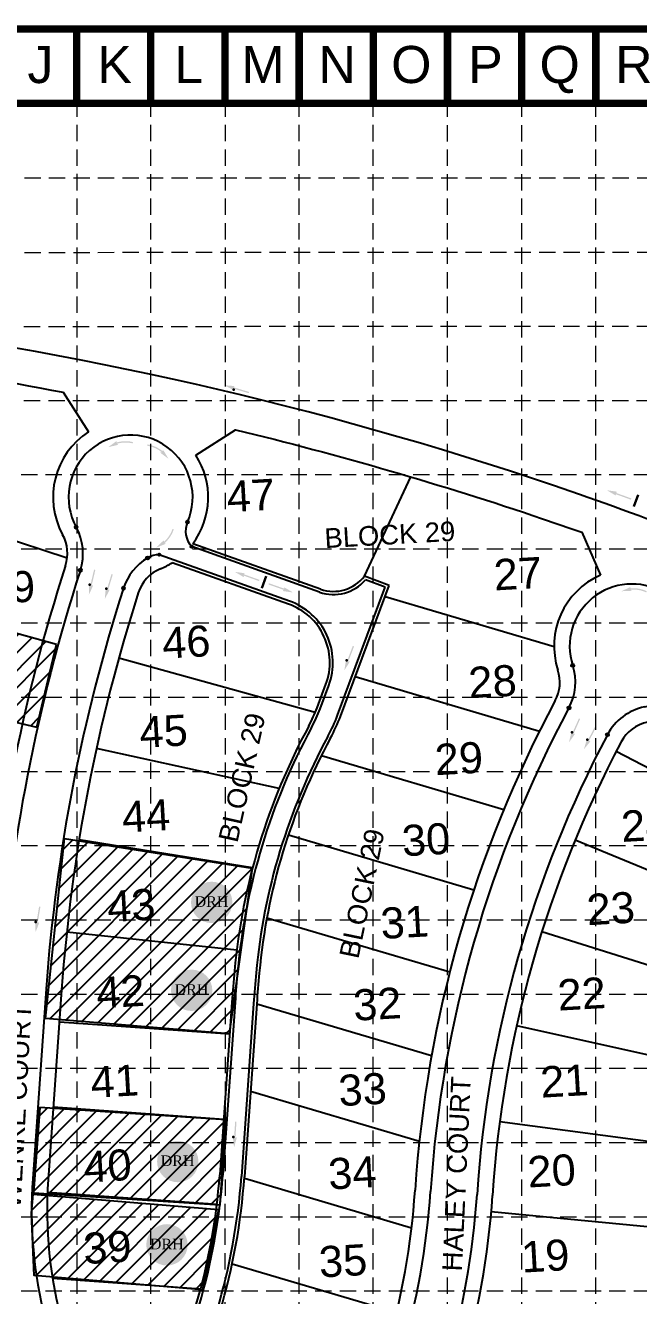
# Model space of a CAD drawing. Header units: feet. Extents: x 7707 to 9528, y 2602 to 5512.
# Drawn here: x 8178 to 8553, y 4735 to 5512 of the extents above; entities that cross this region are included whole.
import ezdxf
from ezdxf.enums import TextEntityAlignment as Align

# ---------------------------------------------------------------- set-up
doc = ezdxf.new("R2010")
doc.units = ezdxf.units.FT
doc.header["$LTSCALE"] = 0.4
doc.header["$MEASUREMENT"] = 0
doc.linetypes.add('HIDDEN', pattern=[0.375, 0.25, -0.125])
for name, color, linetype in [('1 LOT NUMBER', 7, 'Continuous'), ('BASE', 7, 'Continuous'), ('grid', 254, 'HIDDEN'), ('LEGEND', 7, 'Continuous'), ('LOT NUM', 7, 'Continuous'), ('LOTLINE', 7, 'Continuous'), ('PAVING', 7, 'Continuous'), ('ROW', 7, 'Continuous'), ('SODDED LOT', 2, 'Continuous')]:
    doc.layers.add(name, color=color, linetype=linetype)
doc.styles.add('DRHorton', font='dutcheb.ttf')
doc.styles.get("Standard").update_dxf_attribs({"font": 'ARIAL.TTF'})

# ---------------------------------------------------------------- blocks, each defined once
blk = doc.blocks.new('DRHorton')
h = blk.add_hatch(color=1)
h.paths.add_polyline_path([(78.69822540696084, 25.78470422915278, 1), (40.43404856909645, 25.78470422915278, 1)])
h.paths.add_polyline_path([(42.32948281545312, 17.90510793809595), (76.50029822822269, 17.90510793809595), (76.50029822822269, 34.86907338622756), (42.32948281545312, 34.86907338622756)], flags=24)
at = {"layer": 'BASE', "color": 176, "style": 'DRHorton'}
blk.add_text('DRH', height=9.814143575853077, dxfattribs=at).set_placement((59.39083912051757, 21.64263810623019), align=Align.CENTER)

msp = doc.modelspace()

# ---------------------------------------------------------------- hatches: boundary and pattern name
at = {"layer": 'PAVING', "linetype": 'Continuous', "lineweight": 30, "extrusion": (0, 0, -1)}
h = msp.add_hatch(color=256, dxfattribs=at)
edge = h.paths.add_edge_path()
edge.add_line((-8305.768541192223, 5291.435361192971), (-8305.104622420213, 5291.030139975551))
edge.add_line((-8305.10462242021, 5291.03013997555), (-8314.742830896366, 5288.165785482755))
edge.add_line((-8314.742830896368, 5288.165785482755), (-8314.506375893101, 5287.383649385769))
edge.add_line((-8314.506375893101, 5287.383649385769), (-8304.871998465329, 5290.246791941173))
edge.add_line((-8304.871998465329, 5290.246791941174), (-8305.224870912938, 5289.646701662149))
edge.add_line((-8305.224870912938, 5289.646701662148), (-8305.225171832653, 5289.645015473035))
edge.add_ellipse((-8304.725181618624, 5289.746749981481), major_axis=(-0.5099599384519004, -0.1515415560919737), ratio=0.285714285714286, start_angle=342.8173277777778, end_angle=484.7269333333335)
edge.add_line((-8304.399089552973, 5289.713328325623), (-8304.400301051684, 5289.713312350143))
edge.add_line((-8304.400301051684, 5289.713312350143), (-8299.48778090151, 5292.298653732352))
edge.add_line((-8299.487780901509, 5292.298653732352), (-8305.023469589412, 5291.823339879959))
edge.add_line((-8305.023469589412, 5291.823339879958), (-8305.022425388548, 5291.824572770657))
edge.add_ellipse((-8305.285854753181, 5291.617732370301), major_axis=(-0.5099599384519004, -0.1515415560919737), ratio=0.2857142857142857, start_angle=234.1684722222222, end_angle=374.4967194444445)
edge.add_line((-8305.768740124198, 5291.434542597319), (-8305.768541192223, 5291.435361192971))
edge.add_line((-8305.768541192223, 5291.435361192971), (-8305.768541192223, 5291.435361192971))
at = {"layer": 'PAVING', "linetype": 'Continuous', "lineweight": 30}
h = msp.add_hatch(color=256, dxfattribs=at)
edge = h.paths.add_edge_path()
edge.add_line((8233.84365348132, 5255.675322012403), (8228.439825895577, 5254.380793957029))
edge.add_line((8228.439825895575, 5254.380793957029), (8232.912074517932, 5257.665311787376))
edge.add_line((8232.912074517933, 5257.665311787376), (8232.911549938643, 5257.666188758248))
edge.add_ellipse((8233.238991169328, 5257.681527911485), major_axis=(0.4818255218534134, 0.2255397226448281), ratio=0.285714285714286, start_angle=-17.182672222222322, end_angle=124.7269333333333, ccw=False)
edge.add_line((8233.718348518929, 5257.856332580277), (8233.71984321788, 5257.854052327039))
edge.add_line((8233.719843217881, 5257.85405232704), (8233.461935122621, 5257.208886985752))
edge.add_line((8233.46193512262, 5257.208886985751), (8233.463383738983, 5257.219116727784))
edge.add_arc((8239.087111820478, 5238.643230350131), 19.40850000000068, 76.43507538196292, 106.8433448264073, ccw=False)
edge.add_line((8243.6393178271, 5257.510325815718), (8243.447693012493, 5256.716116222388))
edge.add_arc((8239.087111820478, 5238.643230350131), 18.59150000000066, 76.43507538196285, 106.5108809375184)
edge.add_line((8233.80345535088, 5256.468124362756), (8233.804692593716, 5256.467634468295))
edge.add_line((8233.804692593714, 5256.467634468296), (8234.519272549454, 5256.168244917534))
edge.add_line((8234.519272549453, 5256.168244917533), (8234.521457246008, 5256.167282429505))
edge.add_ellipse((8234.071102992837, 5255.914462655688), major_axis=(0.4818255218534134, 0.2255397226448281), ratio=0.2857142857142856, start_angle=-125.83152777777792, end_angle=14.496719444444523, ccw=False)
edge.add_line((8233.841284619984, 5255.670820552501), (8233.842494481658, 5255.674306174198))
h = msp.add_hatch(color=256, dxfattribs=at)
edge = h.paths.add_edge_path()
edge.add_line((8260.847790152697, 5250.604349679803), (8265.337433015251, 5247.330380048613))
edge.add_line((8265.337433015251, 5247.330380048614), (8262.473326667458, 5252.08271047395))
edge.add_line((8262.47332666746, 5252.082710473949), (8262.474256318466, 5252.083433452779))
edge.add_ellipse((8262.177927038554, 5252.223583397626), major_axis=(-0.3579471941559029, 0.3935705860400858), ratio=0.285714285714286, start_angle=235.2730666666667, end_angle=377.1826722222223)
edge.add_line((8261.802736324462, 5252.569375342166), (8261.800341529553, 5252.567889739052))
edge.add_line((8261.800341529553, 5252.56788973905), (8261.790236784911, 5251.873105231622))
edge.add_line((8261.790236784911, 5251.873105231623), (8261.792885456454, 5251.883114444295))
edge.add_arc((8249.454560959342, 5236.901271405002), 19.4085000000007, 410.5267742156472, 440.9350436600917)
edge.add_line((8252.512450339513, 5256.067366034522), (8252.383728517192, 5255.260570121852))
edge.add_arc((8249.454560959342, 5236.901271405002), 18.59150000000067, 410.8592381045361, 440.93504366009165, ccw=False)
edge.add_line((8261.190031672033, 5251.32079287423), (8261.18865584069, 5251.320787292752))
edge.add_line((8261.18865584069, 5251.320787292752), (8260.414023097677, 5251.319358734574))
edge.add_line((8260.41402309768, 5251.319358734574), (8260.411551980511, 5251.319383277536))
edge.add_ellipse((8260.729954160523, 5250.912742350987), major_axis=(-0.3579471941559029, 0.3935705860400858), ratio=0.2857142857142857, start_angle=345.5032805555555, end_angle=485.8315277777779)
edge.add_line((8260.848330927556, 5250.599429565003), (8260.848555399338, 5250.603112354895))
h = msp.add_hatch(color=256, dxfattribs=at)
edge = h.paths.add_edge_path()
edge.add_line((8539.281945893894, 5225.058433539965), (8538.96260269315, 5225.68041738667))
edge.add_line((8538.962602693151, 5225.680417386669), (8548.414853311462, 5222.252091986197))
edge.add_line((8548.414853311462, 5222.252091986198), (8548.694601851188, 5223.019741953742))
edge.add_line((8548.694601851188, 5223.019741953742), (8539.24226098406, 5226.448097021543))
edge.add_line((8539.24226098406, 5226.448097021543), (8539.929158593988, 5226.812502103532))
edge.add_line((8539.929158593988, 5226.81250210353), (8539.931169776151, 5226.813457444436))
edge.add_ellipse((8539.459937036854, 5227.024825535611), major_axis=(0.5001278452468373, -0.1813728478508894), ratio=0.2857142857142855, start_angle=345.5032805555555, end_angle=485.8315277777779)
edge.add_line((8539.209173553676, 5227.246851778893), (8539.20906260546, 5227.244820501062))
edge.add_line((8539.20906260546, 5227.244820501062), (8533.709956970411, 5228.047518439408))
edge.add_line((8533.709956970411, 5228.047518439407), (8538.462940788682, 5225.17496161486))
edge.add_line((8538.462940788682, 5225.174961614861), (8538.462328493188, 5225.176073435821))
edge.add_ellipse((8538.789824588333, 5225.190192431161), major_axis=(0.5001278452468373, -0.1813728478508894), ratio=0.2857142857142858, start_angle=235.2730666666667, end_angle=377.1826722222223)
edge.add_line((8539.28293946173, 5225.059128186253), (8539.281945893894, 5225.058433539966))
edge.add_line((8539.281945893894, 5225.058433539965), (8539.281945893894, 5225.058433539965))
edge.add_line((8539.281945893894, 5225.058433539965), (8539.281945893894, 5225.058433539965))
h = msp.add_hatch(color=256, dxfattribs=at)
edge = h.paths.add_edge_path()
edge.add_line((8261.839788269699, 5196.839006049309), (8257.864560559543, 5192.956551982032))
edge.add_line((8257.864560559545, 5192.95655198203), (8263.027178355864, 5194.990243213306))
edge.add_line((8263.027178355862, 5194.990243213306), (8263.027724204085, 5194.989205950622))
edge.add_ellipse((8263.215219402586, 5195.258089939947), major_axis=(0.4476352623519558, 0.2874833419506541), ratio=0.2857142857142859, start_angle=235.2730666666667, end_angle=377.1826722222223)
edge.add_line((8263.618610529558, 5195.570525116465), (8263.617624220307, 5195.57304882589))
edge.add_line((8263.617624220307, 5195.573048825891), (8262.934135905674, 5195.698635402343))
edge.add_line((8262.934135905674, 5195.698635402343), (8262.943551824155, 5195.694407318653))
edge.add_arc((8250.223131921703, 5210.353220018025), 19.4085000000007, 310.9503349107741, 341.3586043552186)
edge.add_line((8268.613417527678, 5204.149409403997), (8267.839279278951, 5204.410558640409))
edge.add_arc((8250.223131921703, 5210.353220018025), 18.59150000000067, 311.28279879966294, 341.3586043552185, ccw=False)
edge.add_line((8262.489359201567, 5196.382409713366), (8262.48968188982, 5196.383736950228))
edge.add_line((8262.48968188982, 5196.383736950229), (8262.617014165493, 5197.147820564565))
edge.add_line((8262.617014165495, 5197.147820564565), (8262.617479680996, 5197.150275433683))
edge.add_ellipse((8262.163535057398, 5196.903960452217), major_axis=(0.4476352623519558, 0.2874833419506541), ratio=0.2857142857142857, start_angle=345.5032805555555, end_angle=485.8315277777779)
edge.add_line((8261.834894886264, 5196.839357061741), (8261.838489011488, 5196.838523039085))
h = msp.add_hatch(color=256, dxfattribs=at)
edge = h.paths.add_edge_path()
edge.add_line((8218.973401561168, 5169.92231752664), (8218.291680526048, 5169.5483005884))
edge.add_line((8218.291680526048, 5169.5483005884), (8220.599884422376, 5179.334420562429))
edge.add_line((8220.599884422374, 5179.334420562429), (8219.803683772885, 5179.518286640509))
edge.add_line((8219.803683772885, 5179.51828664051), (8217.496435005236, 5169.735826223422))
edge.add_line((8217.496435005236, 5169.735826223421), (8217.151153739731, 5170.340302295705))
edge.add_line((8217.151153739731, 5170.340302295705), (8217.14989154815, 5170.341525479714))
edge.add_ellipse((8216.98950124063, 5169.85715460865), major_axis=(0.122137256454023, 0.5177900594153406), ratio=0.2857142857142859, start_angle=342.8173277777778, end_angle=484.7269333333335)
edge.add_line((8216.798335406258, 5169.590867744835), (8216.798636773916, 5169.5917489721))
edge.add_line((8216.798636773916, 5169.5917489721), (8216.599138663343, 5164.044126798991))
edge.add_line((8216.599138663341, 5164.044126798992), (8218.939345961784, 5169.083046489137))
edge.add_line((8218.939345961782, 5169.083046489137), (8218.9399829817, 5169.081704135921))
edge.add_ellipse((8218.891541448238, 5169.413112385877), major_axis=(0.122137256454023, 0.5177900594153406), ratio=0.2857142857142856, start_angle=234.1684722222222, end_angle=374.4967194444445)
edge.add_line((8218.972757074358, 5169.923152448357), (8218.973401561168, 5169.922317526639))
edge.add_line((8218.973401561168, 5169.92231752664), (8218.973401561168, 5169.92231752664))
h = msp.add_hatch(color=256, dxfattribs=at)
edge = h.paths.add_edge_path()
edge.add_line((8229.084331835573, 5167.27622231802), (8228.380883270056, 5166.944881974964))
edge.add_line((8228.380883270056, 5166.944881974963), (8231.288520070124, 5176.570068562409))
edge.add_line((8231.288520070124, 5176.570068562407), (8230.505249439988, 5176.802691182678))
edge.add_line((8230.505249439986, 5176.802691182678), (8227.598800003612, 5167.181130542485))
edge.add_line((8227.59880000361, 5167.181130542485), (8227.291392067811, 5167.805942383725))
edge.add_line((8227.291392067811, 5167.805942383726), (8227.290280102437, 5167.807130837714))
edge.add_ellipse((8227.100308328212, 5167.33357948459), major_axis=(0.1538536755040704, 0.5092671855897475), ratio=0.2857142857142858, start_angle=342.8173277777778, end_angle=484.7269333333335)
edge.add_line((8226.89307608716, 5167.079595518648), (8226.893643199528, 5167.08054271744))
edge.add_line((8226.893643199528, 5167.08054271744), (8226.351971218888, 5161.555711995939))
edge.add_line((8226.351971218888, 5161.555711995938), (8228.998709479363, 5166.440732567184))
edge.add_line((8228.998709479365, 5166.440732567184), (8228.999225843087, 5166.439256138416))
edge.add_ellipse((8228.971325467475, 5166.773021872679), major_axis=(0.1538536755040704, 0.5092671855897475), ratio=0.2857142857142858, start_angle=234.1684722222222, end_angle=374.4967194444445)
edge.add_line((8229.083857291562, 5167.277078812518), (8229.084331835573, 5167.27622231802))
edge.add_line((8229.084331835573, 5167.27622231802), (8229.084331835573, 5167.27622231802))
h = msp.add_hatch(color=256, dxfattribs=at)
edge = h.paths.add_edge_path()
edge.add_line((8312.232302757318, 5176.886799980542), (8311.589856724464, 5176.610973162562))
edge.add_line((8311.589856724464, 5176.610973162562), (8321.059049414856, 5173.229506296621))
edge.add_line((8321.059049414856, 5173.229506296622), (8320.785414526239, 5172.459665741194))
edge.add_line((8320.78541452624, 5172.459665741193), (8311.316316685861, 5175.841137943306))
edge.add_line((8311.31631668586, 5175.841137943307), (8311.613359778321, 5175.122623537279))
edge.add_line((8311.613359778323, 5175.122623537278), (8311.61428495529, 5175.120579541897))
edge.add_ellipse((8311.116432738609, 5175.257983914924), major_axis=(0.5010056648800824, -0.1789338530242032), ratio=0.2857142857142855, start_angle=-125.83152777777792, end_angle=14.496719444444523, ccw=False)
edge.add_line((8310.781693745335, 5175.246679275617), (8310.78295345802, 5175.248317865025))
edge.add_line((8310.78295345802, 5175.248317865027), (8306.03350436465, 5178.134111269059))
edge.add_line((8306.033504364652, 5178.134111269057), (8311.526904274675, 5177.318964881715))
edge.add_line((8311.526904274673, 5177.318964881715), (8311.525750872954, 5177.318461109694))
edge.add_ellipse((8311.769139159262, 5177.098881531261), major_axis=(0.5010056648800824, -0.1789338530242032), ratio=0.2857142857142858, start_angle=-17.182672222222322, end_angle=124.7269333333333, ccw=False)
edge.add_line((8312.232680817846, 5176.885646281822), (8312.23230275732, 5176.886799980544))
edge.add_line((8312.232302757318, 5176.886799980542), (8312.232302757318, 5176.886799980542))
edge.add_line((8312.232302757318, 5176.886799980542), (8312.232302757318, 5176.886799980542))
h = msp.add_hatch(color=256, dxfattribs=at)
edge = h.paths.add_edge_path()
edge.add_line((8335.943025377614, 5168.45994756554), (8336.267316812351, 5167.840590253901))
edge.add_line((8336.267316812351, 5167.8405902539), (8326.78793689097, 5171.193414680177))
edge.add_line((8326.78793689097, 5171.193414680178), (8326.514396852366, 5170.423579460923))
edge.add_line((8326.514396852368, 5170.423579460923), (8335.993681923734, 5167.070749698473))
edge.add_line((8335.993681923734, 5167.070749698474), (8335.309713753775, 5166.700862069682))
edge.add_line((8335.309713753777, 5166.70086206968), (8335.307744506825, 5166.699848051311))
edge.add_ellipse((8335.780647180789, 5166.492243012017), major_axis=(-0.5015577616403999, 0.1773804153177363), ratio=0.2857142857142856, start_angle=345.5032805555555, end_angle=485.8315277777779)
edge.add_line((8336.03317255172, 5166.272222727674), (8336.033257002982, 5166.274285186627))
edge.add_line((8336.033257002982, 5166.274285186628), (8341.538616404543, 5165.515474509205))
edge.add_line((8341.538616404541, 5165.515474509206), (8336.762934024811, 5168.350028486898))
edge.add_line((8336.762934024811, 5168.350028486897), (8336.763487090513, 5168.34888872208))
edge.add_ellipse((8336.436113930962, 5168.332159598391), major_axis=(-0.5015577616403999, 0.1773804153177363), ratio=0.2857142857142858, start_angle=235.2730666666667, end_angle=377.1826722222223)
edge.add_line((8335.94196994469, 5168.459288909256), (8335.943025377612, 5168.459947565539))
edge.add_line((8335.943025377614, 5168.45994756554), (8335.943025377614, 5168.45994756554))
edge.add_line((8335.943025377614, 5168.45994756554), (8335.943025377614, 5168.45994756554))
h = msp.add_hatch(color=256, dxfattribs=at)
edge = h.paths.add_edge_path()
edge.add_line((8548.128275513844, 5166.469865881325), (8542.574403445738, 5166.289764241844))
edge.add_line((8542.574403445738, 5166.289764241843), (8547.61632672292, 5168.606683191882))
edge.add_line((8547.616326722922, 5168.606683191882), (8547.615935248221, 5168.607643645505))
edge.add_ellipse((8547.939760751682, 5168.556750694297), major_axis=(0.5173651269848132, 0.1239246762352371), ratio=0.2857142857142861, start_angle=-17.182672222222322, end_angle=124.7269333333333, ccw=False)
edge.add_line((8548.444494628367, 5168.631475888018), (8548.445543710262, 5168.628975699735))
edge.add_line((8548.445543710262, 5168.628975699736), (8548.063036427893, 5168.04892439454))
edge.add_line((8548.063036427891, 5168.048924394543), (8548.066470116171, 5168.058633373701))
edge.add_arc((8549.835502766879, 5148.730922807501), 19.40850000000069, 424.821345227641, 455.2296146720854, ccw=False)
edge.add_line((8558.092696745833, 5166.295336217432), (8557.745110616954, 5165.555962946844))
edge.add_arc((8549.835502766879, 5148.730922807501), 18.59150000000066, 424.821345227641, 454.8971507831965)
edge.add_line((8548.248395185577, 5167.254555328564), (8548.249544320237, 5167.253780217791))
edge.add_line((8548.249544320239, 5167.253780217794), (8548.889180926837, 5166.81677381289))
edge.add_line((8548.889180926833, 5166.81677381289), (8548.891134165779, 5166.815329648547))
edge.add_ellipse((8548.399104177499, 5166.658347859746), major_axis=(0.5173651269848132, 0.1239246762352371), ratio=0.2857142857142858, start_angle=-125.83152777777792, end_angle=14.496719444444523, ccw=False)
edge.add_line((8548.124942629456, 5166.465959177878), (8548.126829424094, 5166.469129880417))
h = msp.add_hatch(color=256, dxfattribs=at)
edge = h.paths.add_edge_path()
edge.add_line((8376.08975520367, 5123.385515552904), (8375.365391976338, 5123.102796545557))
edge.add_line((8375.365391976336, 5123.102796545556), (8378.919716543203, 5132.508258075167))
edge.add_line((8378.919716543203, 5132.50825807517), (8378.153978147833, 5132.79354177415))
edge.add_line((8378.153978147833, 5132.793541774148), (8374.60107392901, 5123.391585559993))
edge.add_line((8374.60107392901, 5123.391585559993), (8374.336860301099, 5124.035636442183))
edge.add_line((8374.336860301099, 5124.035636442182), (8374.335766884977, 5124.037012577093))
edge.add_ellipse((8374.114086417743, 5123.577449837856), major_axis=(0.1880702498783847, 0.4976480494392619), ratio=0.2857142857142859, start_angle=342.8173277777778, end_angle=484.7269333333335)
edge.add_line((8373.890090586641, 5123.338119695951), (8373.890503380599, 5123.338954552188))
edge.add_line((8373.890503380602, 5123.338954552188), (8372.975284085016, 5117.863712190475))
edge.add_line((8372.975284085014, 5117.863712190476), (8375.947454385025, 5122.55769552534))
edge.add_line((8375.947454385023, 5122.557695525338), (8375.947912468353, 5122.556282066544))
edge.add_ellipse((8375.942734071046, 5122.891171858399), major_axis=(0.1880702498783847, 0.4976480494392619), ratio=0.2857142857142856, start_angle=234.1684722222222, end_angle=374.4967194444445)
edge.add_line((8376.089224097133, 5123.386426806521), (8376.08975520367, 5123.385515552905))
edge.add_line((8376.08975520367, 5123.385515552904), (8376.08975520367, 5123.385515552904))
h = msp.add_hatch(color=256, dxfattribs=at)
edge = h.paths.add_edge_path()
edge.add_line((8513.95253458626, 5079.222382996317), (8513.212746854291, 5078.982911948614))
edge.add_line((8513.212746854293, 5078.982911948615), (8517.31602651827, 5088.162184828112))
edge.add_line((8517.316026518269, 5088.162184828112), (8516.568461752968, 5088.492168411189))
edge.add_line((8516.56846175297, 5088.492168411189), (8512.466806859944, 5079.316310901055))
edge.add_line((8512.466806859944, 5079.316310901055), (8512.241068544743, 5079.974834030764))
edge.add_line((8512.24106854474, 5079.974834030765), (8512.24005826031, 5079.976272304814))
edge.add_ellipse((8511.991638853558, 5079.530595288039), major_axis=(0.2171157448378487, 0.485679753553465), ratio=0.2857142857142859, start_angle=342.8173277777778, end_angle=484.7269333333335)
edge.add_line((8511.753907210496, 5079.30490359233), (8511.754368561682, 5079.305712628228))
edge.add_line((8511.754368561682, 5079.305712628229), (8510.51757204918, 5073.894035693054))
edge.add_line((8510.517572049179, 5073.894035693054), (8513.761620287027, 5078.404405352953))
edge.add_line((8513.761620287029, 5078.404405352952), (8513.761994143244, 5078.402967320209))
edge.add_ellipse((8513.776591433802, 5078.737578938668), major_axis=(0.2171157448378487, 0.485679753553465), ratio=0.2857142857142856, start_angle=234.1684722222222, end_angle=374.4967194444445)
edge.add_line((8513.952058191799, 5079.223324009545), (8513.952534586262, 5079.222382996318))
edge.add_line((8513.95253458626, 5079.222382996317), (8513.95253458626, 5079.222382996317))
h = msp.add_hatch(color=256, dxfattribs=at)
edge = h.paths.add_edge_path()
edge.add_line((8523.387578664158, 5074.726371067871), (8522.634233197148, 5074.532604558989))
edge.add_line((8522.634233197148, 5074.53260455899), (8527.29624973303, 5083.441661685938))
edge.add_line((8527.296249733032, 5083.441661685936), (8526.570639807578, 5083.817026630201))
edge.add_line((8526.570639807576, 5083.817026630202), (8521.910512533641, 5074.911596349584))
edge.add_line((8521.910512533641, 5074.911596349584), (8521.72573558679, 5075.582952317877))
edge.add_line((8521.725735586791, 5075.582952317876), (8521.724853854741, 5075.584295203473))
edge.add_ellipse((8521.449408257726, 5075.154795652912), major_axis=(0.2466698715017995, 0.471357586650842), ratio=0.2857142857142858, start_angle=342.8173277777778, end_angle=484.7269333333335)
edge.add_line((8521.198203792806, 5074.94420276134), (8521.198801227549, 5074.945202415719))
edge.add_line((8521.19880122755, 5074.94520241572), (8519.630403327013, 5069.619992729312))
edge.add_line((8519.63040332701, 5069.619992729313), (8523.14644505654, 5073.921726168128))
edge.add_line((8523.146445056544, 5073.921726168128), (8523.146812085211, 5073.920080357138))
edge.add_ellipse((8523.18202807051, 5074.253153656678), major_axis=(0.2466698715017995, 0.471357586650842), ratio=0.2857142857142855, start_angle=234.1684722222222, end_angle=374.4967194444445)
edge.add_line((8523.387132350219, 5074.727146299902), (8523.387578664158, 5074.726371067872))
edge.add_line((8523.387578664158, 5074.726371067871), (8523.387578664158, 5074.726371067871))
h = msp.add_hatch(color=256, dxfattribs=at)
edge = h.paths.add_edge_path()
edge.add_line((8185.971083790229, 4963.740797186525), (8185.316275791115, 4963.321441293711))
edge.add_line((8185.316275791114, 4963.321441293712), (8186.956675512381, 4973.241462629033))
edge.add_line((8186.956675512381, 4973.241462629032), (8186.149905579264, 4973.371012570057))
edge.add_line((8186.149905579263, 4973.371012570058), (8184.510219842193, 4963.454766831042))
edge.add_line((8184.510219842194, 4963.454766831042), (8184.124706187291, 4964.034514650031))
edge.add_line((8184.124706187291, 4964.034514650031), (8184.123407539077, 4964.035611883172))
edge.add_ellipse((8183.996173527525, 4963.54149482944), major_axis=(0.08680647132365367, 0.524870130161855), ratio=0.2857142857142858, start_angle=342.8173277777778, end_angle=484.7269333333335)
edge.add_line((8183.823471882675, 4963.262878251513), (8183.823788584657, 4963.263827561135))
edge.add_line((8183.823788584656, 4963.263827561135), (8184.000205940849, 4957.715376530386))
edge.add_line((8184.000205940851, 4957.715376530385), (8185.993914158315, 4962.901138214504))
edge.add_line((8185.993914158315, 4962.901138214505), (8185.994673503435, 4962.899856503494))
edge.add_ellipse((8185.92390915983, 4963.22722541298), major_axis=(0.08680647132365367, 0.524870130161855), ratio=0.2857142857142856, start_angle=234.1684722222222, end_angle=374.4967194444445)
edge.add_line((8185.970412487346, 4963.74159322684), (8185.971083790229, 4963.740797186526))
edge.add_line((8185.971083790229, 4963.740797186525), (8185.971083790229, 4963.740797186525))
h = msp.add_hatch(color=256, dxfattribs=at)
edge = h.paths.add_edge_path()
edge.add_line((8306.904342228796, 4832.3364982693), (8306.291886063855, 4831.857405073511))
edge.add_line((8306.291886063857, 4831.85740507351), (8306.991849446684, 4841.887748025226))
edge.add_line((8306.991849446682, 4841.887748025227), (8306.176470403052, 4841.940831801532))
edge.add_line((8306.176470403054, 4841.940831801532), (8305.476862673422, 4831.914314867434))
edge.add_line((8305.47686267342, 4831.914314867434), (8305.038522452942, 4832.455227183558))
edge.add_line((8305.03852245294, 4832.455227183556), (8305.037126348174, 4832.456197389235))
edge.add_ellipse((8304.956937420133, 4831.952302681319), major_axis=(0.037047757909704, 0.5307084544586469), ratio=0.2857142857142859, start_angle=342.8173277777778, end_angle=484.7269333333335)
edge.add_line((8304.81121065315, 4831.658675777648), (8304.811436650572, 4831.659650669442))
edge.add_line((8304.811436650569, 4831.659650669442), (8305.509006614038, 4826.152398521657))
edge.add_line((8305.50900661404, 4826.152398521657), (8307.006056885148, 4831.502710225906))
edge.add_line((8307.006056885146, 4831.502710225905), (8307.006933431827, 4831.501505628913))
edge.add_ellipse((8306.905687751598, 4831.820766181943), major_axis=(0.037047757909704, 0.5307084544586469), ratio=0.2857142857142857, start_angle=234.1684722222222, end_angle=374.4967194444445)
edge.add_line((8306.903599020297, 4832.337227631217), (8306.904342228796, 4832.336498269299))
edge.add_line((8306.904342228796, 4832.3364982693), (8306.904342228796, 4832.3364982693))
at = {"layer": 'SODDED LOT'}
h = msp.add_hatch(dxfattribs=at)
h.set_pattern_fill('ANSI31', color=256, scale=60, style=0)
h.set_pattern_definition([(45, (0, 0), (-5.303300858899106, 5.303300858899107), [])])
edge = h.paths.add_edge_path()
edge.add_line((8511.590008137951, 3563.256800619977), (8499.512452998933, 3556.671582073823))
edge.add_line((8499.512452998933, 3556.671582073823), (8500.06143624194, 3482.039084762042))
edge.add_arc((8452.011128836071, 3481.685635332674), 48.05160734353858, -77.10957300983142, 0.4214498601292007, ccw=False)
edge.add_line((8462.73082974125, 3434.845001468462), (8543.979790853962, 3437.04007431718))
edge.add_line((8543.979790853962, 3437.04007431718), (8557.155299777805, 3438.137614150768))
edge.add_line((8557.155299777805, 3438.137614150768), (8553.861413020957, 3544.049908079852))
edge.add_line((8553.861413020957, 3544.049908079852), (8547.273664909626, 3558.866654922541))
edge.add_line((8547.273664909626, 3558.866654922541), (8536.843059499628, 3563.805570536771))
edge.add_line((8536.843059499628, 3563.805570536771), (8511.590008137951, 3563.256800619977))
h.paths.add_polyline_path([(8440.771652435236, 3561.610497688053), (8445.712476219916, 3447.466675462434), (8457.241035414743, 3448.564215296021), (8471.514498123415, 3456.246966857305), (8486.33694407509, 3474.356326382299), (8486.885927318097, 3510.575038613832), (8486.33694407509, 3554.476509225105), (8479.749195963763, 3561.610497688053), (8462.181859199427, 3561.610497688053)])
h.paths.add_polyline_path([(8365.561468892029, 3558.866654922541), (8369.953309433706, 3445.271602613715), (8407.283915934397, 3448.564215296021), (8403.441058635726, 3558.317885005747)])
h.paths.add_polyline_path([(8253.02069154931, 3554.476509225105), (8255.21661182015, 3440.332686999486), (8330.426795363357, 3443.625299681792), (8326.034954821684, 3557.769115088954)])
h.paths.add_polyline_path([(8137.186027449748, 3551.1838965428), (8212.396210992956, 3553.927739308312), (8214.043148020788, 3439.235147165898), (8141.577867991423, 3437.04007431718)])
h.paths.add_polyline_path([(7991.157500905009, 3556.671582073823), (7980.177912252003, 3545.147441094983), (7980.177912252003, 3467.222337919352), (7992.255454689836, 3447.466675462434), (8007.626883884518, 3435.393771385256), (8035.075855517031, 3433.198698536538), (8102.600324462898, 3435.393771385256), (8100.40440419206, 3549.537593610875), (8057.035032823042, 3548.440053777288), (8021.900346593188, 3551.732666459593)])
h.paths.add_polyline_path([(8117.087306762948, 3695.26762029795), (8076.595477364305, 3693.604216674559), (8040.54109845634, 3695.26762029795), (8002.822674026723, 3700.257844805038), (7966.768295118755, 3711.901704261061), (7935.706065476928, 3722.436623422519), (7906.307881356749, 3736.852833614956), (7894.104863929729, 3734.634953025824), (7872.472234044712, 3686.39611157834), (7859.714530543414, 3642.593024490661), (7855.831753425832, 3620.41424587318), (7857.495798947483, 3611.542730335113), (7864.70667980955, 3604.334632057351), (7881.34716042843, 3599.344407550264), (8032.220858146899, 3581.601383292588), (8063.837773863007, 3579.93797285074), (8119.306038358877, 3581.046913145305)])
h.paths.add_polyline_path([(8381.660752093227, 3717.540636816851), (8306.56109424654, 3714.739491734319), (8284.703729625347, 3712.49857157722), (8262.846365004152, 3704.655354436597), (8238.18676372799, 3697.372369039865), (8231.461423698667, 3698.492825709186), (8233.70320794217, 3584.205952244742), (8385.583868168764, 3589.248017484374)])
h.paths.add_polyline_path([(8457.88131476285, 3706.896274593697), (8497.112475518228, 3708.016731263019), (8499.35425976173, 3592.049169385364), (8461.243978426919, 3591.488937641474)])
edge = h.paths.add_edge_path()
edge.add_line((8822.805678434655, 3572.716469485489), (8675.009820346193, 3568.188065924867))
edge.add_line((8675.009820346193, 3568.188065924867), (8664.250724234163, 3560.263368216849))
edge.add_line((8664.250724234163, 3560.263368216849), (8666.51580244772, 3490.073170984094))
edge.add_arc((8704.23792639932, 3491.290485716072), 37.74176056540794, 181.8483264730394, 288.7143174353984)
edge.add_line((8716.347358030598, 3455.54412707433), (8824.504487094826, 3459.506475928338))
edge.add_line((8824.504487094826, 3459.506475928338), (8822.805678434655, 3572.716469485489))
h.paths.add_polyline_path([(8643.768465917186, 3712.109769492364), (8757.984542029903, 3715.37182866651), (8760.432034637095, 3601.199668931427), (8647.84761602878, 3597.93760975728)])
h.paths.add_polyline_path([(8911.360410949394, 3721.080439039725), (9023.128994454917, 3721.895953833262), (9030.471459575307, 3610.985853272324), (8913.807890855402, 3605.277249717568)])
h.paths.add_polyline_path([(9045.156377114905, 3997.540158602387), (9096.553607555274, 4005.695313356211), (9109.606880291652, 3897.231763994342), (9058.209637150103, 3886.630064859908)])
h.paths.add_polyline_path([(8295.910631354724, 4788.162584252108), (8286.08302732003, 4739.043439027708), (8183.182194029697, 4747.711525885587), (8181.447910964752, 4785.851093059649), (8182.604099674715, 4797.408542203488)])
h.paths.add_polyline_path([(8909.107589377658, 4064.130953475064), (8916.700890165775, 4182.07386340777), (8813.315125699493, 4189.080367170418), (8805.137722896725, 4072.305213546867)])
h.paths.add_polyline_path([(9113.5615080028, 4311.817027756697), (9150.81180492189, 4309.334631926433), (9141.706174245875, 4195.144321457423), (9104.869783486076, 4197.626717287687)])
h.paths.add_polyline_path([(8960.4214238489, 4322.574085445784), (8998.913388441131, 4320.091689615519), (8991.463331597552, 4205.901379146511), (8953.385247762242, 4208.383774976775)])
h.paths.add_polyline_path([(8779.948482279626, 4454.801738891434), (8856.87681838507, 4449.174997737695), (8848.433465506525, 4343.204753738124), (8772.912344296521, 4348.831488073407)])
h.paths.add_polyline_path([(9083.677224197818, 4442.560698470206), (9121.901574859272, 4439.902638718786), (9114.256707267217, 4324.609170007192), (9075.36758937638, 4327.26722975861)])
h.paths.add_polyline_path([(8960.023648192317, 4655.593632915163), (8846.29497998628, 4664.290841405122), (8837.856910799961, 4560.362936805763), (8952.613790593678, 4551.327191899807)])
h.paths.add_polyline_path([(9105.683306973518, 4641.386326624304), (8991.086284272009, 4670.518329577351), (8985.15885797593, 4604.84788328262), (9099.261918960212, 4594.972629431106), (9101.7316894428, 4630.523548751329)])
h.paths.add_polyline_path([(8767.14694699498, 4885.327690397593), (8781.980569987903, 4913.500725029284), (8800.52258285258, 4929.070038665661), (8818.32292282338, 4957.243073297352), (8906.582949783493, 4904.603981198383), (8885.074207239759, 4872.723962583821), (8868.01554016284, 4837.878364965112), (8856.890332444033, 4805.256955008741), (8750.088292619243, 4844.55092795213)])
h.paths.add_polyline_path([(8093.948888099399, 4378.376300900247), (8129.700839133336, 4350.006806051955), (8197.518959435616, 4443.58930369824), (8171.350013049615, 4466.432275081459)])
h.paths.add_polyline_path([(7911.816321020243, 4363.194084734345), (8000.022558469353, 4434.797107276534), (8034.357857628706, 4395.445034256594), (8071.653116736453, 4360.235283276974), (7994.398665050246, 4270.583571844825), (7947.335611779664, 4315.853247779505)])
h.paths.add_polyline_path([(8028.995608584258, 4444.43514017238), (8118.817627058724, 4516.821951225254), (8094.447320633125, 4553.71138830483), (8081.914008936056, 4555.799465918102), (7999.751223091885, 4508.469627135248), (7996.966044125999, 4490.372922667415)])
h.paths.add_polyline_path([(8300.439403352866, 4842.915814109001), (8186.598088352709, 4850.525376347237), (8182.791848565309, 4798.296107637667), (8296.979181900362, 4791.032432112639)])
h.paths.add_polyline_path([(8201.652343599624, 5015.054592725328), (8316.592628479266, 4996.896378952184), (8302.444285126654, 4895.45458624244), (8190.098623360806, 4904.952956672849)])
h.paths.add_polyline_path([(8154.454949913957, 4824.022120596721), (8038.856400810747, 4829.299831728335), (8039.134277297581, 4768.467258325807), (8151.954023428892, 4772.911651671293)])
h.paths.add_polyline_path([(8162.031269220085, 4929.25667348497), (8048.419388393903, 4937.785513803323), (8043.030682784775, 4884.816940199946), (8157.540676978751, 4875.839220367507)])
h.paths.add_polyline_path([(8196.797722745567, 5133.791962054742), (8086.063421993308, 5164.327612673396), (8073.335337651316, 5109.29982398744), (8184.706056591974, 5083.217287521442)])

# ---------------------------------------------------------------- linework, layer by layer
at = {"layer": 'BASE', "color": 9}
msp.add_line((7755.132372178454, 5464.704293854418), (9480.30422838811, 5464.704293854418), dxfattribs=at)
at = {"layer": 'BASE', "const_width": 4.539925937393981}
for points in [[(9525.703487762032, 2604.550953296216), (9525.703487762032, 5510.103553228217), (7709.733112804409, 5510.103553228217), (7709.733112804409, 2604.550953296216)], [(9480.30422838811, 2649.950212670015), (9480.30422838811, 5464.704293854418), (7755.132372178454, 5464.704293854418), (7755.132372178454, 2649.950212670015)]]:
    msp.add_lwpolyline(points, close=True, dxfattribs=at)
for points in [[(8209.124965917797, 5510.103553228217), (8209.124965917797, 5464.704293854418)], [(8254.52422529172, 5510.103553228217), (8254.52422529172, 5464.704293854418)], [(8299.923484665642, 5510.103553228217), (8299.923484665642, 5464.704293854418)], [(8345.322744039564, 5510.103553228217), (8345.322744039564, 5464.704293854418)], [(8390.72200341361, 5510.103553228217), (8390.72200341361, 5464.704293854418)], [(8436.121262787532, 5510.103553228217), (8436.121262787532, 5464.704293854418)], [(8481.520522161454, 5510.103553228217), (8481.520522161454, 5464.704293854418)], [(8526.919781535376, 5510.103553228217), (8526.919781535376, 5464.704293854418)]]:
    msp.add_lwpolyline(points, dxfattribs=at)
at = {"layer": 'grid', "color": 252, "linetype": 'HIDDEN', "lineweight": 0, "ltscale": 100}
for p, q in [((8209.411974198743, 2831.489418943572), (8209.363418216402, 5462.888365171049)), ((8254.530476566058, 2831.482325371488), (8254.621091968087, 5462.882658023822)), ((8299.942568112096, 2831.475185641046), (8300.219197684291, 5462.82250229982)), ((8345.322744039564, 2831.468050928406), (8345.322744039564, 5464.704293854418)), ((8390.72200341361, 2831.46091321545), (8390.72200341361, 5464.704293854418)), ((8436.121262787532, 2831.453775502493), (8436.121262787532, 5464.704293854418)), ((8481.520522161454, 2831.446637789537), (8481.520522161454, 5464.704293854418)), ((8526.919781535376, 2831.439500076581), (8526.919781535376, 5464.704293854418)), ((7757.197195538666, 5418.999984348797), (9479.558310558796, 5419.224563418433)), ((7757.163352739532, 5373.473131110427), (9479.558310558796, 5373.825304044634)), ((7756.907630780818, 5328.212719628729), (9480.30422838811, 5328.506515732528)), ((7756.845994559481, 5282.854372475358), (9480.30422838811, 5283.107256358607)), ((7755.132372178454, 5237.707996984685), (9480.30422838811, 5237.707996984685)), ((7755.132372178454, 5192.30873761064), (9480.30422838811, 5192.30873761064)), ((7755.132372178454, 5146.90947823684), (9480.30422838811, 5146.90947823684)), ((7755.132372178454, 5101.510218862795), (9480.30422838811, 5101.510218862795)), ((7755.132372178454, 5056.110959488997), (9480.30422838811, 5056.110959488997)), ((7755.132372178454, 5010.711700114951), (9480.30422838811, 5010.711700114951)), ((7755.132372178454, 4965.312440741029), (9480.30422838811, 4965.312440741029)), ((7755.132372178454, 4919.913181367107), (9480.30422838811, 4919.913181367107)), ((7755.132372178454, 4874.513921993061), (9480.30422838811, 4874.513921993061)), ((7755.132372178454, 4829.114662619262), (9480.30422838811, 4829.114662619262)), ((7755.132372178454, 4783.715403245216), (9480.30422838811, 4783.715403245216)), ((7755.132372178454, 4738.316143871418), (9480.30422838811, 4738.316143871418))]:
    msp.add_line(p, q, dxfattribs=at)
at = {"layer": 'LOTLINE'}
for p, q in [((8385.268087706354, 5175.505080693561), (8413.669283143681, 5236.196997528526)), ((8109.763403896852, 5217.384266618803), (8203.369964314006, 5186.676277476099)), ((8087.356854953734, 5163.936272143326), (8188.624343148625, 5136.089892000791)), ((8397.980917199902, 5163.126575197461), (8501.365747963886, 5132.535863950172)), ((8355.196109905344, 5092.123558410549), (8234.960259398285, 5125.437428234518)), ((8379.66635607214, 5114.056390296006), (8492.398587674164, 5080.699833044349)), ((8333.11499097638, 5045.697499604559), (8221.268373526978, 5070.155287688191)), ((8358.911096532527, 5065.708385966855), (8470.509290048669, 5032.687374287358)), ((8652.104995330612, 5009.821472078913), (8539.344076110876, 5068.221761832807)), ((8316.834898950041, 4997.035500751139), (8210.63648595396, 5014.203981488999)), ((8338.711631983015, 5017.195926131244), (8452.239045359836, 4983.604077950413)), ((8628.836503370307, 4966.835374240825), (8514.22878964744, 5014.110800247343)), ((8325.591001841189, 4966.588969304768), (8437.534824573737, 4933.46570526398)), ((8307.139327077519, 4946.759487742702), (8203.09693902245, 4957.752793578404)), ((8608.72895927211, 4921.926952632131), (8493.890044454747, 4958.02948732617)), ((8319.373690340974, 4913.939298480369), (8426.398477866203, 4882.271503965201)), ((8302.81235432443, 4895.344647231481), (8198.57588554022, 4902.760423324946)), ((8591.946849860235, 4875.269214659353), (8478.480486647697, 4900.39850640964)), ((8315.577048422841, 4860.573361397086), (8418.886892305807, 4830.004788070326)), ((8299.177504726811, 4843.221149616642), (8194.867952736566, 4850.642138839747)), ((8578.65642128236, 4827.05125194428), (8468.115655704463, 4841.650345186263)), ((8311.779341809863, 4807.207745015967), (8414.178274082687, 4776.908771212598)), ((8295.32369006113, 4791.113307399242), (8191.275805257283, 4798.515620043083)), ((8568.86103180115, 4776.42184922784), (8462.90808354728, 4786.641236591493)), ((8304.324648654216, 4754.924248287325), (8405.018752609327, 4725.129665206678)), ((8285.094510106062, 4739.45899544973), (8194.425867183954, 4745.909490522896))]:
    msp.add_line(p, q, dxfattribs=at)
at = {"layer": 'PAVING', "linetype": 'Continuous', "lineweight": 30}
for p, q in [((8552.729249999498, 5225.157084499673), (8550.091412168264, 5218.029512003644)), ((8322.496843436777, 5168.25411240231), (8325.077828142294, 5175.402562848358))]:
    msp.add_line(p, q, dxfattribs=at)
at = {"layer": 'PAVING'}
for p, q in [((8357.83486624701, 5165.784336398403), (8279.576378611122, 5193.579834963719)), ((8339.433400946353, 5160.222383702059), (8259.645742359271, 5188.561006349504)), ((8368.80474616313, 5090.388626883145), (8398.037272456464, 5168.711161358091)), ((8398.037272456464, 5168.711161358091), (8385.882259596725, 5173.247808893915)), ((8358.124400552026, 5094.374880467889), (8363.46041104772, 5108.671621770891)), ((8190.499139660791, 4923.103806176074), (8182.236414880948, 4806.96201030922)), ((8306.106941045837, 4914.879071591235), (8298.580597160953, 4809.087929040516)), ((8317.478200196972, 4914.070081302738), (8309.951856312093, 4808.278938752019))]:
    msp.add_line(p, q, dxfattribs=at)
for centre, radius in [((8208.888109091386, 5205.445011750309), 0.9500000000000339), ((8276.971337405937, 5208.562749723713), 0.9500000000000339), ((8279.576378610556, 5193.579834965021), 0.7125000000000254), ((8252.63258348905, 5186.664225515337), 0.9500000000000339), ((8259.645742359253, 5188.561006349175), 0.7125000000000254), ((8211.412634750182, 5179.155706416796), 0.9500000000000339), ((8237.809526741832, 5168.149240437462), 0.9500000000000339), ((8512.741632935635, 5120.904160582275), 0.9500000000000339), ((8510.437135876753, 5094.87431413223), 0.9500000000000339), ((8534.013600338825, 5078.516750497758), 0.9500000000000339)]:
    msp.add_circle(centre, radius, dxfattribs=at)
for centre, radius, start, end in [((7781.607547012747, 3102.46979862625), 2246.75000000008, 71.32304823566335, 82.95885656899627), ((8242.160527254387, 5223.801105822484), 38.00000000000136, 336.358705688706, 208.8851267211374), ((7933.717718336877, 3552.45590483372), 1771.750000000063, 65.57833990233108, 71.32304823566335), ((8179.774743198766, 5189.383429437143), 33.25000000000119, 342.0853035909902, 28.88512672113741), ((8289.590256085865, 5203.038845637893), 13.77500000000049, 156.3587056887059, 223.3678370773352), ((8269.470368772189, 5157.99278525226), 33.25000000000119, 120.4243022456228, 162.2143217944326), ((8259.608237392067, 5174.786057406351), 13.77500000000049, 89.84400152555766, 120.4243022456228), ((9232.864561981425, 4848.946363187892), 1073.500000000038, 162.0853035909902, 175.9306384816084), ((9232.864561981425, 4848.946363187892), 1045.000000000037, 162.2143217944326, 175.9306384816084), ((8366.419708802969, 5189.955041357442), 25.65000000000092, 250.4462074518295, 319.3562274138208), ((8548.865500234338, 5132.696794358739), 38.00000000000136, 281.7630621245526, 198.079267680112), ((8326.079201413484, 5122.623509320079), 39.90000000000143, 339.5327842153712, 70.44620745182952), ((8481.133248895765, 5110.585606498094), 33.25000000000119, 331.8019954578896, 18.07926768011203), ((8274.461693273664, 5125.600533555806), 89.3000000000038, 331.4605452482419, 339.5327842153712), ((8274.461693273664, 5125.600533555806), 100.7000000000042, 331.4605452482419, 339.5327842153712), ((9150.93638539693, 4751.470362692935), 726.7500000000259, 151.8019954578895, 176.2329593467786), ((8563.390876250378, 5062.943113799267), 33.25000000000119, 101.7630621245526, 152.070806569001), ((8691.743647881509, 4898.662721900997), 385.7000000000138, 151.4605452482419, 174.7505951575354), ((8691.743647881509, 4898.662721900997), 374.3000000000134, 151.4605452482419, 174.7505951575354), ((9150.93638539693, 4751.470362692935), 698.2500000000249, 152.0708037912238, 176.2329565689939), ((9232.864561981425, 4848.946363187892), 929.1000000000332, 174.7505951575354, 175.9306384816084), ((9232.864561981425, 4848.946363187892), 917.7000000000328, 174.7505951575354, 175.9306384816084), ((8452.303819754236, 4787.748490990582), 270.7500000000097, 175.9306384816084, 212.6758980982472), ((7925.224254983734, 4835.649776800339), 374.3000000000134, 343.5169519763916, 355.9306384816085), ((7925.224254983734, 4835.649776800339), 385.7000000000138, 343.5169519763916, 355.9306384816085), ((7966.002066139876, 4829.489008201013), 460.7500000000164, 343.5169510134392, 356.2329593467785), ((7966.002066139876, 4829.489008201013), 489.2500000000175, 343.5169510134392, 356.2329593467785)]:
    msp.add_arc(centre, radius, start, end, dxfattribs=at)
at = {"layer": 'PAVING', "linetype": 'Continuous', "lineweight": 30, "extrusion": (0, 0, -1)}
msp.add_point((8305.224870912934, 5289.646701662139), dxfattribs=at)
at = {"layer": 'PAVING', "linetype": 'Continuous', "lineweight": 30}
for p in [(8217.151153739758, 5170.340302295717), (8227.291392067846, 5167.805942383724), (8374.33686030109, 5124.035636442166), (8512.241068544725, 5079.974834030771), (8521.725735586771, 5075.582952317891), (8184.124706187318, 4964.034514650019), (8305.038522452947, 4832.455227183546)]:
    msp.add_point(p, dxfattribs=at)
at = {"layer": 'ROW'}
for p, q in [((8358.470733646816, 5167.574751678514), (8280.212288916513, 5195.370269886156)), ((8338.797457219194, 5158.431944521099), (8267.632135743677, 5183.708162669267)), ((8400.481690660567, 5169.826827546653), (8385.268087706354, 5175.505080693561)), ((8370.584816193908, 5089.724232609518), (8400.481690660567, 5169.826827546653)), ((8356.344388240457, 5095.039240735341), (8361.680393290066, 5109.336037085006)), ((8199.975191015132, 4922.429626259402), (8191.712499477788, 4806.287890072444)), ((8304.211749313183, 4915.013950352122), (8296.68543120693, 4809.22278785617)), ((8319.373440210135, 4913.935288098895), (8311.847027253867, 4808.14412026677))]:
    msp.add_line(p, q, dxfattribs=at)
at = {"layer": 'ROW', "flags": 128}
for points in [[(7962.081541243761, 5310.984166518543), (7972.182355554898, 5319.669639185166, -0.02595358253763964), (8200.86928973856, 5287.993415911851), (8216.463642854818, 5263.750074924086)], [(8282.10949635486, 5249.497990221364), (8306.352837344437, 5265.092343339051, -0.02198647878542512), (8494.243699666547, 5210.654706208159, -0.003628028839564093), (8518.24769949541, 5202.346004735282), (8529.74998536507, 5176.180665982063)]]:
    msp.add_lwpolyline(points, format="xyb", dxfattribs=at)
at = {"layer": 'ROW'}
for centre, radius, start, end in [((8242.160527254387, 5223.801105822484), 47.5000000000017, 122.7508474025965, 208.885128791222), ((8242.160527254387, 5223.801105822484), 47.5000000000017, 323.2342982356596, 32.75085624050213), ((8179.774743198766, 5189.383429437143), 23.75000000000085, 342.0853037912167, 28.88512601343632), ((8242.160527254387, 5223.801105822484), 47.5000000000017, 292.5379954578854, 302.4283815689972), ((9232.864561981425, 4848.946363187892), 1083.000000000039, 162.0853037912167, 175.9306399023273), ((8269.470368772189, 5157.99278525226), 23.75000000000085, 112.5379954578854, 162.2143204578856), ((8366.419708802969, 5189.955041357442), 23.75000000000085, 250.4462065689951, 322.5246593467718), ((8548.865500234338, 5132.696794358739), 47.5000000000017, 113.730340033054, 198.079267680112), ((9232.864561981425, 4848.946363187892), 1035.500000000037, 162.2143204578856, 175.9306371245557), ((8326.079201413484, 5122.623509320079), 38.00000000000136, 339.5327843467696, 70.44620656899508), ((8481.133248895765, 5110.585606498094), 23.75000000000085, 331.8019954578896, 18.07926768011203), ((9150.93638539693, 4751.470362692935), 736.2500000000263, 151.8019954578895, 176.2329593467786), ((8274.461693273664, 5125.600533555806), 87.40000000000374, 331.4605454578851, 339.5327843467696), ((8274.461693273664, 5125.600533555806), 102.6000000000043, 331.4605454578851, 339.5327843467696), ((8691.743647881509, 4898.662721900997), 387.6000000000138, 151.4605454578852, 174.7505954578805), ((8563.390876250378, 5062.943113799267), 23.75000000000085, 101.7630621245526, 152.070806569001), ((8691.743647881509, 4898.662721900997), 372.4000000000133, 151.4605454578852, 174.7505954578805), ((9150.93638539693, 4751.470362692935), 688.7500000000246, 152.0708037912238, 176.2329565689939), ((9232.864561981425, 4848.946363187892), 931.0000000000332, 174.7505954578805, 175.9306399023273), ((9232.864561981425, 4848.946363187892), 915.8000000000327, 174.7505954578805, 175.9306399023273), ((7925.224254983734, 4835.649776800339), 372.4000000000133, 343.5169510134392, 355.9306371245557), ((8452.303819754236, 4787.748490990582), 261.2500000000093, 175.9306371245557, 215.1647676801051), ((7925.224254983734, 4835.649776800339), 387.6000000000138, 343.5169510134392, 355.9306371245557), ((7966.002066139876, 4829.489008201013), 451.2500000000161, 343.5169510134392, 356.2329593467785), ((7966.002066139876, 4829.489008201013), 498.7500000000178, 343.5169510134392, 356.2329593467785)]:
    msp.add_arc(centre, radius, start, end, dxfattribs=at)
at = {"layer": 'SODDED LOT'}
for points in [[(8196.797722745567, 5133.791962054742), (8086.063421993308, 5164.327612673396), (8073.335337651316, 5109.29982398744), (8184.706056591974, 5083.217287521442)], [(8201.652343599624, 5015.054592725328), (8316.592628479266, 4996.896378952184), (8302.444285126654, 4895.45458624244), (8190.098623360806, 4904.952956672849)], [(8300.439403352866, 4842.915814109001), (8186.598088352709, 4850.525376347237), (8182.791848565309, 4798.296107637667), (8296.979181900362, 4791.032432112639)], [(8295.910631354724, 4788.162584252108), (8286.08302732003, 4739.043439027708), (8183.182194029697, 4747.711525885587), (8181.447910964752, 4785.851093059649), (8182.604099674715, 4797.408542203488)]]:
    msp.add_lwpolyline(points, close=True, dxfattribs=at)

# ---------------------------------------------------------------- block references
at = {"layer": 'LEGEND', "xscale": 0.6614999999960673, "yscale": 0.6614999999962947, "zscale": 0.6614999999961506}
for p in [(8252.396041267017, 4958.893955062091), (8240.125433737096, 4905.114303074779), (8231.6303777934, 4800.38548411137), (8225.023123592695, 4749.436332734351)]:
    msp.add_blockref('DRHorton', p, dxfattribs=at)

# ---------------------------------------------------------------- texts
at = {"layer": '1 LOT NUMBER'}
for s, p in [('47', (8300.950630848474, 5224.041829627395)), ('27', (8464.448451646478, 5176.223706981367)), ('49', (8154.204220039761, 5167.881765961129)), ('46', (8261.474416990064, 5134.464793571284)), ('28', (8448.911882794999, 5110.284865424885)), ('45', (8247.576937321559, 5079.879004168115)), ('29', (8428.346332158699, 5063.197236963057)), ('44', (8236.821097273558, 5028.135118178765)), ('24', (8542.395427113548, 5022.370607704073)), ('30', (8408.247532312293, 5013.597354671463)), ('43', (8227.797233196461, 4973.349380228381)), ('23', (8521.271247852708, 4971.440404307519)), ('31', (8395.166626704675, 4963.040302971296)), ('42', (8221.221682028985, 4920.554242335364)), ('22', (8503.49743177197, 4919.207399741692)), ('32', (8378.416803876806, 4913.009593316347)), ('41', (8217.64414894435, 4865.825521091288)), ('33', (8369.376854115366, 4860.752423917942)), ('21', (8492.933090299597, 4865.969105910224)), ('40', (8213.253310203923, 4814.069399399938)), ('34', (8363.128366402527, 4809.764700791282)), ('20', (8485.099366648963, 4811.010831026349)), ('39', (8213.200868680537, 4764.173288070393)), ('35', (8357.425354806328, 4755.961341877332)), ('19', (8481.218470622021, 4758.956462065791))]:
    msp.add_text(s, height=19, rotation=3.220012124553015, dxfattribs=at).set_placement(p, align=Align.MIDDLE_LEFT)
at = {"layer": 'BASE'}
for s, p in [('J', (8186.975492192472, 5488.457321428577)), ('K', (8232.374751566518, 5488.457321428577)), ('L', (8277.77401094044, 5488.457321428577)), ('M', (8323.173270314363, 5488.457321428577)), ('N', (8368.572529688285, 5488.457321428577)), ('O', (8413.971789062207, 5488.457321428577)), ('P', (8459.371048436251, 5488.457321428577)), ('Q', (8504.77030781005, 5488.457321428577)), ('R', (8550.169567184095, 5488.457321428577))]:
    msp.add_text(s, height=22.69962968696991, dxfattribs=at).set_placement(p, align=Align.MIDDLE_CENTER)
at = {"layer": 'LOT NUM', "color": 7}
for s, rotation, p in [('BLOCK 29', 3.220012124553015, (8360.843675126229, 5198.636214706728)), ('BLOCK 29', 77.53432161239262, (8301.642795171127, 5013.214817681957)), ('BLOCK 29', 78.3384742021458, (8375.658247859608, 4942.137547186472)), ('WENKE COURT', 86.95802045788801, (8168.87248281067, 4788.769921414472)), ('HALEY COURT', 87.34567601344173, (8438.919498828487, 4750.333958971125))]:
    msp.add_text(s, height=12, rotation=rotation, dxfattribs=at).set_placement(p, align=Align.MIDDLE_LEFT)

doc.saveas('drawing.dxf')
